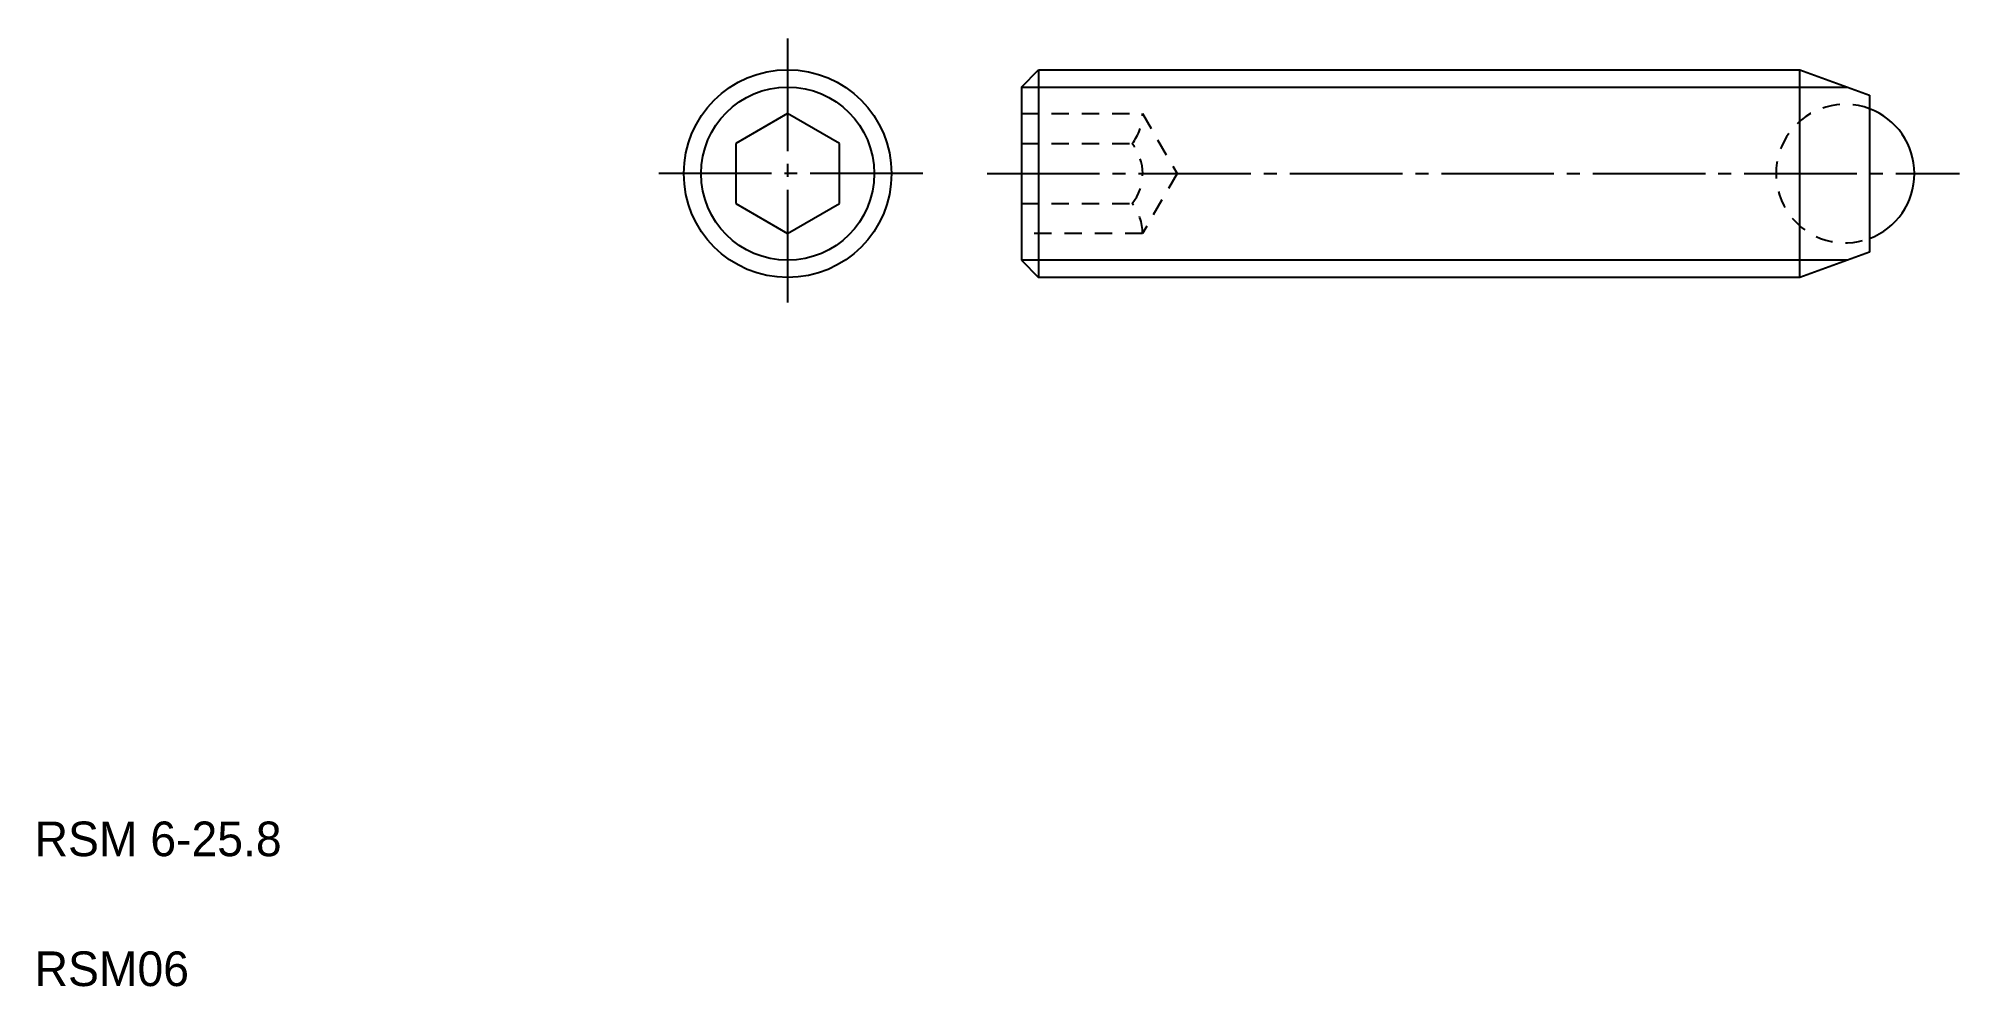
# Model space of a CAD drawing. Extents: x 2.6 to 58.1, y 2.5 to 29.9.
import ezdxf

# ---------------------------------------------------------------- set-up
doc = ezdxf.new("R2010")
doc.units = 0
doc.header["$LTSCALE"] = 0.25
doc.linetypes.add('CENTER', pattern=[17.5, 13, -1.5, 1.5, -1.5])
doc.linetypes.add('DASHED', pattern=[3.5, 2, -1.5])
doc.layers.get('0').update_dxf_attribs({"linetype": 'CONTINUOUS'})
doc.layers.add('CENTER', color=1, linetype='CENTER')

msp = doc.modelspace()

# ---------------------------------------------------------------- linework, layer by layer
for p, q in [((31.003, 28.459), (31.503, 28.959)), ((31.503, 28.959), (53.493, 28.959)), ((31.503, 28.959), (31.503, 22.959)), ((53.493, 22.959), (53.493, 28.959)), ((53.493, 28.959), (55.503, 28.227)), ((31.003, 28.459), (31.003, 23.459)), ((55.503, 28.227), (55.503, 23.69)), ((24.253, 27.691), (22.753, 26.825)), ((25.753, 26.825), (24.253, 27.691)), ((22.753, 26.825), (22.753, 25.093)), ((25.753, 25.093), (25.753, 26.825)), ((22.753, 25.093), (24.253, 24.227)), ((24.253, 24.227), (25.753, 25.093)), ((32.753, 24.227), (32.754, 24.227)), ((33.628, 24.227), (33.628, 24.227)), ((31.003, 23.459), (31.503, 22.959)), ((55.503, 23.69), (53.493, 22.959)), ((53.493, 22.959), (31.503, 22.959))]:
    msp.add_line(p, q)
at = {"color": 3}
for p, q in [((31.003, 28.459), (54.867, 28.459)), ((54.867, 23.459), (31.003, 23.459))]:
    msp.add_line(p, q, dxfattribs=at)
at = {"color": 3, "linetype": 'DASHED'}
for p, q in [((31.003, 27.691), (34.503, 27.691)), ((34.503, 27.691), (35.503, 25.959)), ((31.003, 26.825), (34.203, 26.825)), ((35.503, 25.959), (34.503, 24.227)), ((31.003, 25.093), (34.203, 25.093)), ((34.503, 24.227), (31.003, 24.227))]:
    msp.add_line(p, q, dxfattribs=at)
msp.add_circle((24.253, 25.959), 3)
at = {"color": 3}
msp.add_circle((24.253, 25.959), 2.5, dxfattribs=at)
at = {"color": 3, "linetype": 'DASHED'}
for centre, radius, start, end in [((54.803, 25.959), 2, 69.5127, 290.4873), ((33.123, 27.684), 1.38, 321.4989, 0.2879), ((33.133, 25.959), 1.377, 321.0258, 38.9742), ((33.123, 24.234), 1.38, 359.7121, 38.5011)]:
    msp.add_arc(centre, radius, start, end, dxfattribs=at)
msp.add_arc((54.803, 25.959), 2, 290.4873, 69.5127)
at = {"layer": 'CENTER', "color": 1, "linetype": 'CENTER'}
for p, q in [((24.253, 29.862), (24.253, 22.055)), ((28.157, 25.959), (20.35, 25.959)), ((30.012, 25.959), (58.106, 25.959))]:
    msp.add_line(p, q, dxfattribs=at)

# ---------------------------------------------------------------- texts
for s, p in [('RSM 6-25.8', (2.5, 6.25)), ('RSM06', (2.5, 2.5))]:
    msp.add_text(s, height=1).set_placement(p)

doc.saveas('drawing.dxf')
